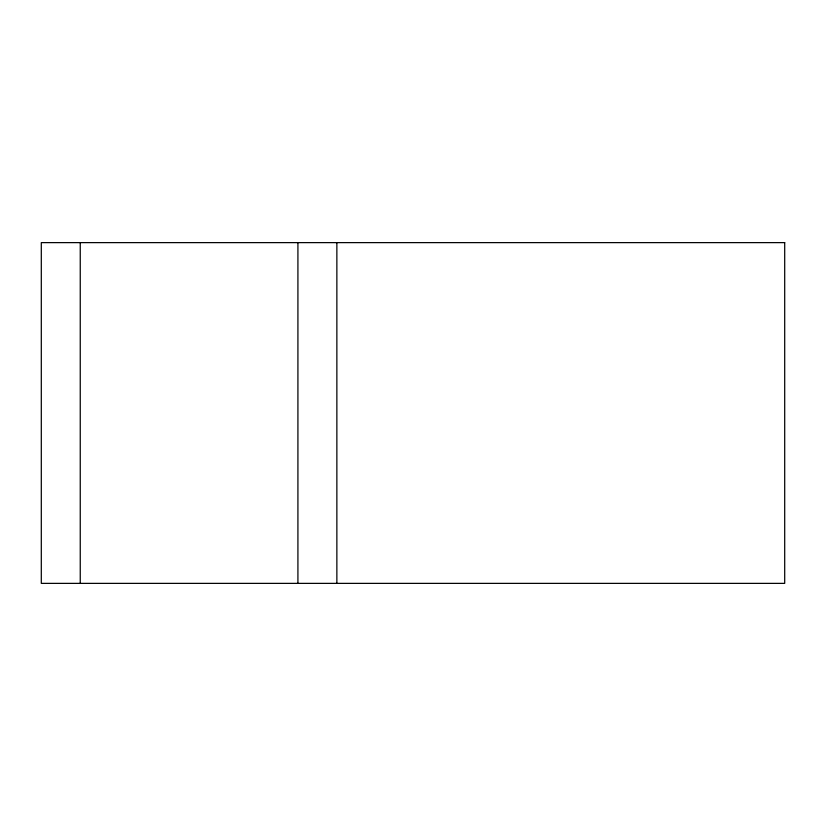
<?xml version="1.0" encoding="UTF-8"?>
<svg xmlns="http://www.w3.org/2000/svg" width="826" height="826" viewBox="0 0 826 826"><rect width="100%" height="100%" fill="white"/><g stroke="black" fill="none" stroke-linecap="round" stroke-linejoin="round"><path stroke-width="1.24" d="M336.863 242.627L336.863 583.373M297.918 242.627L297.918 583.373M80.246 242.627L80.246 583.373M784.7 242.627L41.3 242.627L41.3 583.373L784.7 583.373L784.7 242.627"/></g></svg>
